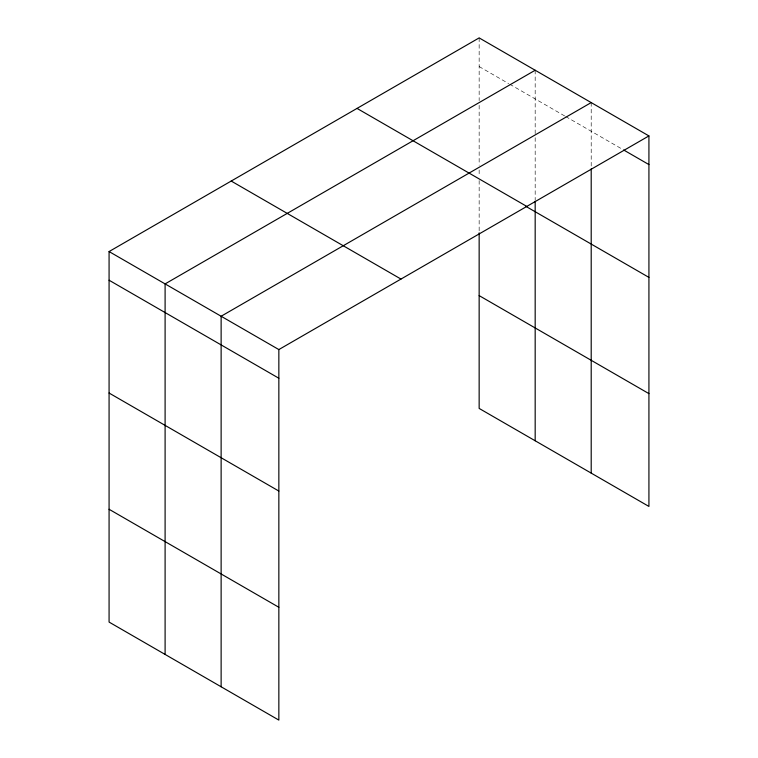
<?xml version="1.0" encoding="UTF-8"?>
<svg xmlns="http://www.w3.org/2000/svg" width="758" height="758" viewBox="0 0 758 758"><rect width="100%" height="100%" fill="white"/><g stroke="black" fill="none" stroke-linecap="round" stroke-linejoin="round"><path stroke-width="0.57" stroke-dasharray="3.79 2.84" d="M479.151 66.562L508.694 83.617M509.708 84.204L564.71 115.965M565.733 116.552L622.593 149.373M591.202 102.586L591.202 167.679M535.176 70.248L535.176 136.516M535.176 137.691L535.176 199.97M479.151 37.9L479.151 100.643M479.151 105.343L479.151 165.272M479.151 169.972L479.151 175.847M479.151 180.537L479.151 231.683"/><path stroke-width="1.14" d="M109.076 251.561L278.849 349.571L278.849 720.1L109.076 622.081L109.076 251.561L479.151 37.9L648.924 135.919L648.924 506.439L479.151 408.429L479.151 232.848M535.176 70.248L165.102 283.899L165.102 654.429M591.202 102.586L221.128 316.247L221.128 686.776M278.849 349.571L648.924 135.919M623.607 149.961L648.924 164.581M357.027 108.403L526.801 206.422M526.005 206.432L648.924 277.39M479.151 295.611L648.924 393.629M231.199 181.048L400.973 279.067M109.076 280.223L278.849 378.233M109.076 393.032L278.849 491.051M109.076 509.272L278.849 607.281M591.202 168.854L591.202 473.115M535.176 201.145L535.176 440.768"/></g></svg>
